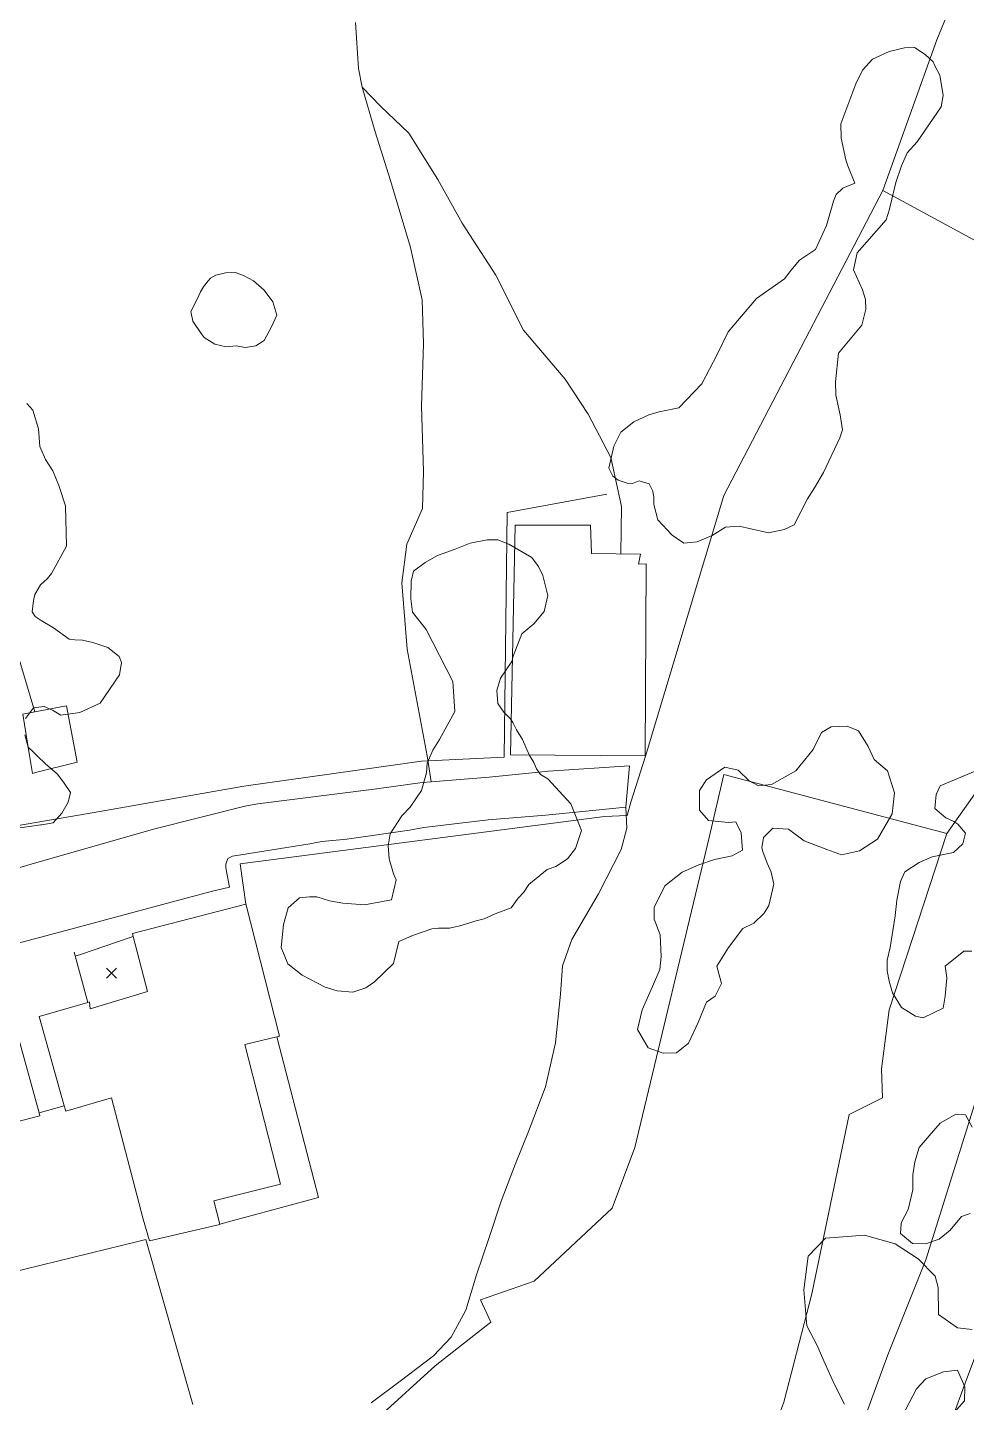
# Model space of a CAD drawing. Header units: metres. Extents: x 4652992 to 4879070, y 2074171 to 2309877.
# Drawn here: x 4653983.8 to 4654037.2, y 2307793.5 to 2307871.8 of the extents above; entities that cross this region are included whole.
import ezdxf

# ---------------------------------------------------------------- set-up
doc = ezdxf.new("R2010")
doc.units = ezdxf.units.M
doc.header["$MEASUREMENT"] = 0
doc.linetypes.add('DGN Style 3', pattern=[92.779933, 66.271381, -26.508552])
doc.layers.get('0').update_dxf_attribs({"color": 4, "lineweight": 0})
for name, color, linetype, lineweight in [('Level 18', 5, 'Continuous', 0), ('Level 19', 38, 'DGN Style 3', 0), ('Level 20', 30, 'DGN Style 3', 0), ('Level 30', 5, 'Continuous', 0), ('Level 31', 38, 'Continuous', 0), ('Level 35', 4, 'Continuous', 0), ('Level 37', 3, 'Continuous', 0), ('Level 40', 1, 'Continuous', 0), ('Level 62', 4, 'Continuous', 0), ('Level 63', 3, 'Continuous', 0)]:
    doc.layers.add(name, color=color, linetype=linetype, lineweight=lineweight)

# ---------------------------------------------------------------- blocks, each defined once
blk = doc.blocks.new('COTA')
at = {"color": 0, "linetype": 'ByBlock', "lineweight": -2, "ltscale": 10}
for p, q in [((0, 0), (-1.419522, -1.408457)), ((-1.408457, 1.419522), (0, 0)), ((1.419522, 1.408457), (0, 0)), ((0, 0), (1.408457, -1.419522))]:
    blk.add_line(p, q, dxfattribs=at)

msp = doc.modelspace()

# ---------------------------------------------------------------- linework, layer by layer
at = {"layer": 'Level 18', "color": 30}
for points in [[(4654031.282583, 2307792.135615, 1362.111469), (4654032.766425, 2307796.183421, 1361.08055), (4654034.925071, 2307801.5841, 1360.049592), (4654038.408111, 2307812.739149, 1358.158237), (4654042.407332, 2307825.654529, 1355.974473), (4654044.906083, 2307833.295475, 1354.897196), (4654045.684672, 2307835.630785, 1354.702311), (4654046.550326, 2307837.728013, 1354.312656), (4654048.007442, 2307840.162601, 1353.549947), (4654050.069287, 2307843.438198, 1353.008), (4654052.611997, 2307847.35145, 1352.48657), (4654054.967018, 2307849.916885, 1351.953123), (4654057.956441, 2307852.84682, 1351.280471), (4654061.17486, 2307856.17685, 1350.486484), (4654067.406963, 2307862.137476, 1348.999248), (4654070.601029, 2307865.184573, 1348.129729), (4654072.99537, 2307867.419121, 1347.508714), (4654077.89911, 2307872.307539, 1345.850364), (4654081.62404, 2307875.976459, 1344.486836), (4654083.327033, 2307877.653845, 1343.877816), (4654087.496346, 2307882.027581, 1342.541217), (4654092.194857, 2307887.954319, 1340.923552), (4654106.368409, 2307903.449659, 1336.166802), (4654112.000235, 2307909.99808, 1334.29471)], [(4654035.686228, 2307790.543365, 1361.843059), (4654037.159197, 2307794.56151, 1361.084717), (4654038.506288, 2307798.171348, 1360.286321), (4654040.466233, 2307804.318884, 1359.160695), (4654042.967902, 2307811.42326, 1357.840496), (4654046.798466, 2307824.282787, 1355.799508), (4654049.274124, 2307831.853118, 1354.616921), (4654049.997843, 2307834.023849, 1354.200458), (4654050.672362, 2307835.658013, 1353.844496), (4654051.927958, 2307837.755896, 1353.478688), (4654053.9446, 2307840.959681, 1352.845971), (4654056.260175, 2307844.52337, 1352.159729), (4654058.273585, 2307846.716673, 1351.734911), (4654061.220785, 2307849.605224, 1351.168317), (4654064.419678, 2307852.915052, 1350.363161), (4654070.584312, 2307858.811147, 1348.909429), (4654073.758, 2307861.838804, 1348.069287), (4654076.189304, 2307864.107848, 1347.431332), (4654081.136917, 2307869.040002, 1345.846709), (4654086.606611, 2307874.427451, 1344.034654), (4654090.970686, 2307879.005498, 1342.608338), (4654095.698676, 2307884.969421, 1340.737688), (4654109.810134, 2307900.396876, 1336.157774)]]:
    msp.add_polyline3d(points, dxfattribs=at)
at = {"layer": 'Level 19', "linetype": 'DGN Style 3'}
msp.add_polyline3d([(4653971.334352, 2307816.474207, 1375.919506), (4653986.243175, 2307820.431534, 1375.174633), (4653991.468871, 2307821.823927, 1374.428321), (4653994.232961, 2307822.575775, 1374.167675), (4653995.274931, 2307822.823521, 1374.138317), (4653995.068287, 2307823.914971, 1374.095551), (4653995.080463, 2307824.13519, 1374.081322), (4653995.177508, 2307824.456962, 1374.034695), (4653995.450593, 2307824.593043, 1373.976004), (4653999.857823, 2307825.2903, 1372.875421), (4654000.533012, 2307825.411802, 1372.685831), (4654001.969781, 2307825.561588, 1372.233057), (4654005.528982, 2307826.066863, 1371.142269), (4654006.352735, 2307826.213061, 1370.82241), (4654010.001871, 2307826.65723, 1369.567722), (4654013.289611, 2307826.922977, 1368.482537), (4654017.851605, 2307827.375476, 1367.851295), (4654018.061437, 2307829.728401, 1367.950674), (4654013.442516, 2307829.429495, 1368.383794), (4654010.065251, 2307829.090069, 1369.519359), (4654006.762834, 2307828.825592, 1370.783623), (4654006.249673, 2307828.784495, 1370.977821), (4654003.663056, 2307828.412597, 1371.767156), (4653996.884083, 2307827.565114, 1373.666431), (4653996.159067, 2307827.428917, 1373.821718), (4653990.943482, 2307826.11679, 1374.409097), (4653983.986338, 2307824.120418, 1375.225583), (4653981.37693, 2307823.373057, 1375.414593)], dxfattribs=at)
at = {"layer": 'Level 20', "linetype": 'Continuous'}
for points in [[(4654017.563002, 2307841.810612, 1367.9), (4654017.604087, 2307844.50171, 1367.9), (4654016.99527, 2307847.300253, 1367.83), (4654015.692186, 2307849.762948, 1367.83), (4654014.39215, 2307851.763362, 1368.04), (4654012.028232, 2307854.547334, 1368.67), (4654010.437278, 2307857.688757, 1368.88), (4654008.522037, 2307860.653275, 1369.09), (4654007.136845, 2307863.139208, 1369.23), (4654005.499784, 2307865.773098, 1369.23), (4654003.868892, 2307867.30281, 1369.3), (4654002.837157, 2307868.386348, 1369.3), (4654002.618905, 2307869.449511, 1369.3), (4654002.45334, 2307872.074898, 1369.16)], [(4654002.837157, 2307868.386348, 1369.3), (4654003.580478, 2307865.854583, 1369.703533), (4654004.455868, 2307863.071635, 1369.843533), (4654005.592131, 2307859.252769, 1369.843533), (4654006.248112, 2307856.286602, 1370.053533), (4654006.330974, 2307853.781246, 1370.263533), (4654006.206036, 2307850.239591, 1370.473533), (4654006.324117, 2307846.491609, 1370.823533), (4654006.261049, 2307844.389312, 1371.033533), (4654005.374564, 2307842.363635, 1371.243533), (4654005.085941, 2307840.156859, 1371.453533), (4654005.387079, 2307836.385508, 1371.453533), (4654006.534622, 2307830.302467, 1371.663533), (4654006.762834, 2307828.825592, 1370.800094)], [(4654003.341151, 2307793.446362, 1373.27096), (4654004.994318, 2307794.670245, 1372.97096), (4654006.894697, 2307796.118121, 1372.670961), (4654007.908868, 2307797.191067, 1372.070961), (4654008.741263, 2307798.719576, 1371.77096), (4654009.343159, 2307800.729878, 1371.663533), (4654010.067002, 2307802.865764, 1371.313533), (4654010.747101, 2307804.932177, 1370.963533), (4654011.543646, 2307807.028213, 1370.613533), (4654012.304057, 2307808.90664, 1370.193533), (4654013.278426, 2307811.451141, 1369.773533), (4654013.841322, 2307813.956948, 1369.563533), (4654014.130315, 2307816.725012, 1369.143533), (4654014.243814, 2307818.331954, 1369.003533), (4654014.772042, 2307819.841158, 1368.863533), (4654016.285862, 2307822.430153, 1368.653533), (4654017.581441, 2307824.955437, 1368.373533), (4654017.906432, 2307826.185481, 1368.233533), (4654017.851605, 2307827.375476, 1368.025454)]]:
    msp.add_polyline3d(points, dxfattribs=at)
at = {"layer": 'Level 30', "color": 1}
for points in [[(4654018.683293, 2307841.795319, 1369.793128), (4654018.561748, 2307841.217375, 1370.423129), (4654019.001112, 2307841.237507, 1370.423129), (4654018.949545, 2307830.354444, 1370.632), (4654018.949266, 2307830.295655, 1370.633129), (4654018.931807, 2307830.295795, 1370.632013), (4654011.27905, 2307830.357261, 1370.143129), (4654011.544471, 2307843.448105, 1370.003129), (4654015.830272, 2307843.43677, 1370.143129), (4654015.882378, 2307841.833554, 1370.143129), (4654018.683293, 2307841.795319, 1369.793128)], [(4653996.217034, 2307821.860801, 1377.843128), (4653998.125017, 2307814.337646, 1377.983128), (4653997.967023, 2307814.298933, 1378.20665), (4653996.145866, 2307813.852698, 1380.783129), (4653998.180013, 2307805.901741, 1380.923129), (4653994.396477, 2307804.952769, 1381.063128), (4653994.720794, 2307803.628622, 1378.321676), (4653994.72772, 2307803.600343, 1378.263128), (4653990.715782, 2307802.666672, 1378.403128), (4653990.363131, 2307803.908796, 1380.783129), (4653988.560175, 2307810.812175, 1380.853129), (4653985.960027, 2307810.050364, 1377.843128), (4653985.872495, 2307810.362018, 1377.835051), (4653984.442925, 2307815.451954, 1377.703128), (4653987.22105, 2307816.256149, 1378.24605), (4653987.221068, 2307816.256155, 1378.246054), (4653987.30844, 2307816.281446, 1378.263128), (4653987.344971, 2307815.883052, 1380.573128), (4653990.610378, 2307816.877288, 1380.783129), (4653989.790678, 2307820.015725, 1377.988055), (4653989.748176, 2307820.178455, 1377.843128), (4653996.20127, 2307821.856702, 1377.843128), (4653996.217034, 2307821.860801, 1377.843128)], [(4653982.341887, 2307817.60886, 1378.613129), (4653984.434699, 2307809.957634, 1378.613129), (4653984.480849, 2307809.788913, 1378.613129), (4653980.816069, 2307808.84245, 1379.243129)], [(4653982.70329, 2307800.825876, 1381.057064), (4653990.145404, 2307802.653679, 1382.871), (4653990.525802, 2307802.747106, 1382.8017), (4653993.187995, 2307793.337676, 1383.6026)]]:
    msp.add_polyline3d(points, dxfattribs=at)
at = {"layer": 'Level 31'}
msp.add_polyline3d([(4653984.238755, 2307829.358283, 1377.773129), (4653984.061331, 2307829.290648, 1377.685085), (4653983.896902, 2307830.321632, 1377.842544), (4653983.897641, 2307830.32202, 1377.843128), (4653983.521106, 2307832.677909, 1377.843128), (4653984.189291, 2307832.803195, 1377.843128), (4653986.002676, 2307833.143211, 1377.843128), (4653986.609629, 2307829.932449, 1377.913129), (4653984.238755, 2307829.358283, 1377.773129)], dxfattribs=at)
at = {"layer": 'Level 35'}
for p, q in [((4653986.427199, 2307819.109448, 1378.12), (4653987.22105, 2307816.256149, 1378.12)), ((4653984.434699, 2307809.957634, 1378.094915), (4653985.872495, 2307810.362018, 1378.01607))]:
    msp.add_line(p, q, dxfattribs=at)
at = {"layer": 'Level 35', "extrusion": (0.1193140142715182, 0.018418711752719, 0.9926857091022244), "elevation": 599156.211335, "flags": 128}
msp.add_lwpolyline([(1570776.370223, -4915238.881015), (1570790.120223, -4915241.200292), (1570790.28529, -4915246.998483)], dxfattribs=at)
at = {"layer": 'Level 37', "extrusion": (0.1432443010253102, 0.0418120556799426, 0.9888037329134572), "elevation": 764513.509688, "flags": 128}
msp.add_lwpolyline([(911314.069045, -5056751.088319), (911304.60054, -5056750.802985), (911304.735767, -5056744.913163)], dxfattribs=at)
at = {"layer": 'Level 37'}
for points in [[(4653992.464212, 2307897.117311, 1369.37), (4654020.35837, 2307901.034498, 1362.79), (4654035.718264, 2307891.693256, 1359.22), (4654042.388077, 2307887.694241, 1357.19), (4654035.557879, 2307871.092835, 1360.9), (4654032.471061, 2307862.501714, 1362.3), (4654040.359741, 2307858.242132, 1360.2), (4654052.725663, 2307851.1335, 1356.49), (4654070.302813, 2307869.522137, 1351.66), (4654075.509521, 2307873.865336, 1350.3049), (4654078.102748, 2307876.028489, 1349.63), (4654080.546223, 2307880.443312, 1346.2), (4654084.003309, 2307885.312513, 1346.55), (4654087.922992, 2307888.500597, 1346.55), (4654094.105221, 2307893.661023, 1345.43), (4654104.942114, 2307908.839928, 1342), (4654110.695015, 2307918.385254, 1340.25), (4654114.240479, 2307921.943115, 1339.2112)], [(4653955.144718, 2307856.263644, 1375.160643), (4653951.816182, 2307855.575466, 1375.499267), (4653948.99562, 2307866.68165, 1375.219267), (4653944.234005, 2307884.548743, 1374.239268), (4653968.505752, 2307890.367945, 1373.119268), (4653969.451551, 2307889.305849, 1373.189267), (4653970.510148, 2307886.03633, 1373.189267), (4653977.309136, 2307855.885632, 1375.149268), (4653984.189291, 2307832.803195, 1376.404189)], [(4654032.471061, 2307862.501714, 1362.3), (4654023.419048, 2307845.132787, 1366.78), (4654018.961131, 2307830.288767, 1368.3858), (4654018.137586, 2307827.669714, 1368.67), (4654017.916678, 2307826.903587, 1369.02), (4654016.623325, 2307826.85345, 1369.51), (4653995.881125, 2307824.142853, 1374.55), (4653996.20127, 2307821.856702, 1375.2406)], [(4654036.126106, 2307825.884603, 1363.14), (4654042.099279, 2307834.343053, 1361.18), (4654046.091814, 2307841.204358, 1359.36), (4654050.741526, 2307848.363483, 1357.26), (4654052.725663, 2307851.1335, 1356.49)], [(4653975.82263, 2307825.049789, 1376.861992), (4653977.905954, 2307825.407675, 1376.759665), (4653980.706117, 2307825.888705, 1376.622128), (4653987.890159, 2307827.122825, 1376.269268), (4653996.100911, 2307828.567865, 1374.939267), (4654006.203339, 2307829.995933, 1372.839268), (4654010.915284, 2307830.2258, 1370.249267)], [(4654021.440286, 2307778.832784, 1371.0211), (4654026.848187, 2307793.488874, 1368.2211), (4654028.440975, 2307799.645977, 1367.62), (4654030.557054, 2307809.876394, 1366.01), (4654032.450592, 2307810.808469, 1364.68), (4654032.394218, 2307812.470867, 1364.96), (4654032.845444, 2307815.835056, 1364.68), (4654036.126106, 2307825.884603, 1363.14), (4654023.423396, 2307829.236663, 1367.55), (4654022.58633, 2307825.652666, 1368.46), (4654018.362207, 2307807.990429, 1370.14), (4654017.070407, 2307804.531838, 1370.84), (4654012.629078, 2307800.372901, 1372.31), (4654009.578635, 2307799.318191, 1373.0211), (4654010.156001, 2307798.033201, 1373.0211), (4654006.993782, 2307795.549119, 1373.7211), (4654000.660098, 2307789.773948, 1376.1211)]]:
    msp.add_polyline3d(points, dxfattribs=at)
at = {"layer": 'Level 40', "color": 3, "elevation": 1375.36368, "flags": 128}
msp.add_lwpolyline([(4653993.085989, 2307855.606568), (4653993.438629, 2307856.310012), (4653993.630649, 2307856.72747), (4653993.791263, 2307857.013444), (4653994.06015, 2307857.366254), (4653994.189358, 2307857.520745), (4653994.503704, 2307857.677432), (4653995.046846, 2307857.825905), (4653995.602235, 2307857.832496), (4653996.072076, 2307857.674199), (4653996.641492, 2307857.353221), (4653997.256346, 2307856.836155), (4653997.741995, 2307856.164632), (4653997.977942, 2307855.413681), (4653997.679516, 2307854.743744), (4653997.262368, 2307853.963133), (4653996.775226, 2307853.662337), (4653996.198947, 2307853.568031), (4653995.664515, 2307853.64902), (4653995.098666, 2307853.598536), (4653994.443664, 2307853.754559), (4653993.840975, 2307854.129722), (4653993.664498, 2307854.357043), (4653993.189196, 2307855.072444), (4653993.085989, 2307855.606568)], dxfattribs=at)
at = {"layer": 'Level 40', "color": 3}
for points in [[(4654020.492463, 2307842.880974, 1368.743533), (4654019.664476, 2307843.743916, 1369.543533), (4654019.443491, 2307844.612452, 1370.343533), (4654019.439589, 2307845.017568, 1370.343533), (4654019.376679, 2307845.386214, 1370.343533), (4654019.170976, 2307845.788867, 1370.343533), (4654018.611208, 2307845.972701, 1370.343533), (4654018.220949, 2307845.813015, 1370.343533), (4654017.923933, 2307845.833222, 1370.343533), (4654017.411725, 2307846.005727, 1370.343533), (4654017.112743, 2307846.22851, 1370.343533), (4654016.87082, 2307846.690343, 1370.343533), (4654017.030601, 2307847.359671, 1370.343533), (4654017.167556, 2307847.933378, 1370.343533), (4654017.563397, 2307848.74857, 1370.343533), (4654018.305799, 2307849.329597, 1370.343533), (4654019.15673, 2307849.733158, 1370.343533), (4654019.748768, 2307849.895238, 1370.343533), (4654020.862368, 2307850.135115, 1370.343533), (4654022.168987, 2307851.493501, 1369.543533), (4654023.047036, 2307853.160673, 1368.743533), (4654023.675665, 2307854.46438, 1367.543533), (4654025.290335, 2307856.362283, 1367.543533), (4654026.877365, 2307857.478124, 1365.943533), (4654027.243163, 2307857.950228, 1365.943533), (4654027.739191, 2307858.543803, 1365.943533), (4654028.641304, 2307859.142158, 1365.943533), (4654029.273125, 2307860.516866, 1365.943533), (4654029.67364, 2307861.897351, 1364.743533), (4654029.81364, 2307862.271458, 1364.743533), (4654030.205013, 2307862.63649, 1364.743533), (4654030.884213, 2307862.932793, 1364.743533), (4654030.489539, 2307863.913715, 1363.943533), (4654030.366513, 2307864.249102, 1363.943533), (4654030.103045, 2307865.485067, 1363.943533), (4654030.095184, 2307866.302984, 1363.943533), (4654030.934766, 2307868.589294, 1363.543533), (4654031.322897, 2307869.364104, 1363.543533), (4654031.880203, 2307869.996406, 1363.543533), (4654032.84694, 2307870.428774, 1363.543533), (4654033.707964, 2307870.631228, 1363.543533), (4654034.27109, 2307870.649724, 1363.543533), (4654034.886174, 2307870.247581, 1363.543533), (4654035.345573, 2307869.831628, 1363.543533), (4654035.443631, 2307869.604089, 1363.543533), (4654035.724316, 2307869.07778, 1363.543533), (4654035.903276, 2307867.912462, 1363.543533), (4654035.801555, 2307867.27344, 1363.543533), (4654034.428272, 2307865.281772, 1364.343533), (4654033.871723, 2307864.65021, 1364.343533), (4654033.543619, 2307863.913107, 1364.343533), (4654033.217473, 2307862.971655, 1364.343533), (4654032.883762, 2307861.538542, 1364.743533), (4654032.86076, 2307861.442161, 1364.743533), (4654032.663277, 2307860.827131, 1364.743533), (4654031.019441, 2307858.963394, 1365.543533), (4654030.803018, 2307857.98402, 1366.343533), (4654031.315397, 2307856.852687, 1367.543533), (4654031.487466, 2307856.30441, 1367.543533), (4654031.50478, 2307855.742332, 1367.543533), (4654031.287166, 2307854.83051, 1367.543533), (4654029.956751, 2307853.242038, 1367.943533), (4654029.783287, 2307851.605377, 1368.743533), (4654029.802524, 2307850.84131, 1368.743533), (4654030.039262, 2307849.721614, 1368.743533), (4654030.190113, 2307848.87556, 1368.743533), (4654030.028099, 2307848.407859, 1368.743533), (4654029.107303, 2307846.450099, 1368.743533), (4654028.592509, 2307845.560088, 1368.743533), (4654028.193995, 2307844.946153, 1368.743533), (4654027.435149, 2307843.455974, 1368.743533), (4654026.866762, 2307843.186252, 1368.743533), (4654025.964502, 2307842.996019, 1368.743533), (4654024.962894, 2307843.23452, 1368.743533), (4654024.295123, 2307843.393529, 1368.743533), (4654023.52244, 2307843.32432, 1368.743533), (4654022.75363, 2307842.849051, 1368.743533), (4654021.912252, 2307842.492314, 1368.743533), (4654021.139463, 2307842.42308, 1368.743533), (4654020.492463, 2307842.880974, 1368.743533)], [(4653983.7337, 2307850.3816, 1378.5637), (4653984.0844, 2307849.9854, 1378.5637), (4653984.41, 2307848.9248, 1378.5637), (4653984.4828, 2307847.9245, 1378.5637), (4653984.7948, 2307847.18, 1378.5637), (4653985.2214, 2307846.5423, 1378.5637), (4653985.5553, 2307845.7032, 1378.5637), (4653985.9449, 2307844.5382, 1378.5637), (4653985.9942, 2307842.2384, 1378.9637), (4653985.1544, 2307840.6883, 1379.3637), (4653984.9054, 2307840.3905, 1379.3637), (4653984.5099, 2307840.0382, 1379.3637), (4653984.2004, 2307839.487, 1379.3637), (4653984.1197, 2307839.1491, 1379.3637), (4653984.0525, 2307838.4957, 1379.3637), (4653984.2125, 2307838.2345, 1379.3637), (4653984.561, 2307838.0178, 1379.3637), (4653985.2661, 2307837.5953, 1378.5637), (4653986.1598, 2307836.9423, 1378.1637), (4653986.465, 2307836.9145, 1378.1637), (4653986.9068, 2307836.8989, 1378.1637), (4653987.497, 2307836.7586, 1378.1637), (4653988.362, 2307836.4637, 1378.1637), (4653988.9978, 2307835.955, 1378.1637), (4653989.1378, 2307835.6088, 1378.1637), (4653989.0183, 2307834.9219, 1378.1637), (4653987.9195, 2307833.3054, 1378.1637), (4653986.7582, 2307832.7691, 1378.9637), (4653985.6736, 2307832.6215, 1379.3637), (4653985.2089, 2307832.9104, 1379.3637), (4653984.7241, 2307833.1148, 1379.3637), (4653984.1265, 2307833.0336, 1379.3637), (4653983.6705, 2307832.4278, 1379.3637)], [(4654004.617951, 2307818.462191, 1378.16368), (4654003.544147, 2307817.426024, 1378.16368), (4654003.048889, 2307817.082449, 1378.16368), (4654002.303296, 2307816.844329, 1378.16368), (4654001.402884, 2307816.919535, 1378.16368), (4654000.717943, 2307817.128065, 1378.16368), (4653999.410488, 2307817.806976, 1378.16368), (4653998.601907, 2307818.459824, 1378.16368), (4653998.224389, 2307819.379338, 1378.16368), (4653998.352692, 2307820.6861, 1378.16368), (4653998.625392, 2307821.635827, 1378.16368), (4653999.270228, 2307822.220582, 1378.16368), (4653999.833476, 2307822.271368, 1378.16368), (4654000.245482, 2307822.265822, 1378.16368), (4654000.97391, 2307822.046867, 1378.16368), (4654001.723143, 2307821.915191, 1378.16368), (4654002.964226, 2307821.806776, 1377.36368), (4654004.49458, 2307822.091162, 1376.96368), (4654004.765906, 2307823.227629, 1376.96368), (4654004.621299, 2307823.585263, 1376.96368), (4654004.363386, 2307824.431671, 1376.96368), (4654004.312697, 2307825.182709, 1376.96368), (4654004.425702, 2307825.848698, 1376.96368), (4654005.088812, 2307826.892119, 1376.96368), (4654005.572711, 2307827.377634, 1376.96368), (4654006.21491, 2307828.333581, 1376.96368), (4654006.498439, 2307829.328506, 1376.96368), (4654006.536601, 2307829.873669, 1376.96368), (4654006.855005, 2307830.629363, 1376.96368), (4654007.229152, 2307831.233243, 1376.96368), (4654008.109099, 2307832.833799, 1376.56368), (4654007.993986, 2307834.543961, 1375.76368), (4654006.479277, 2307837.506506, 1375.36368), (4654005.697118, 2307838.479629, 1375.36368), (4654005.602671, 2307839.24292, 1375.36368), (4654005.614628, 2307840.258718, 1375.36368), (4654005.750622, 2307840.828293, 1375.36368), (4654006.420709, 2307841.317097, 1375.36368), (4654007.113484, 2307841.707878, 1375.36368), (4654008.122111, 2307842.06978, 1375.36368), (4654008.989335, 2307842.418998, 1375.36368), (4654009.956018, 2307842.60563, 1375.36368), (4654010.554526, 2307842.602085, 1375.36368), (4654011.187969, 2307842.358747, 1375.36368), (4654012.496311, 2307841.601539, 1376.16368), (4654012.881531, 2307841.093748, 1376.16368), (4654013.125606, 2307840.573317, 1376.16368), (4654013.408158, 2307839.442686, 1376.16368), (4654013.188832, 2307838.523932, 1376.16368), (4654012.608751, 2307837.829679, 1376.16368), (4654011.918841, 2307837.253992, 1376.16368), (4654011.431221, 2307835.982855, 1376.16368), (4654011.358106, 2307835.676583, 1376.16368), (4654010.715295, 2307834.719726, 1376.16368), (4654010.504597, 2307834.030014, 1376.16368), (4654010.555322, 2307833.278155, 1376.16368), (4654010.897014, 2307832.780802, 1376.16368), (4654011.270033, 2307832.414722, 1376.16368), (4654011.402526, 2307832.198286, 1376.16368), (4654011.623942, 2307831.775775, 1376.16368), (4654011.955165, 2307831.234703, 1376.16368), (4654012.343967, 2307830.356316, 1376.16368), (4654012.608933, 2307829.92348, 1376.16368), (4654012.753647, 2307829.565457, 1376.16368), (4654012.995931, 2307829.230488, 1376.16368), (4654013.400231, 2307828.995729, 1376.16368), (4654014.717781, 2307827.573148, 1376.16368), (4654015.317712, 2307826.049188, 1375.76368), (4654014.97976, 2307825.019254, 1375.76368), (4654014.517919, 2307824.435049, 1375.76368), (4654013.859028, 2307823.990135, 1375.76368), (4654013.360442, 2307823.830959, 1375.76368), (4654012.325003, 2307822.966529, 1375.76368), (4654012.035675, 2307822.526334, 1375.76368), (4654011.723652, 2307822.184044, 1375.76368), (4654011.315774, 2307821.633185, 1375.76368), (4654010.405637, 2307821.294044, 1375.76368), (4654009.788401, 2307821.024155, 1375.76368), (4654009.2461, 2307820.875265, 1375.76368), (4654008.89909, 2307820.772554, 1375.76368), (4654008.400362, 2307820.613309, 1375.76368), (4654007.814414, 2307820.474753, 1375.76368), (4654007.172596, 2307820.48825, 1375.76368), (4654006.792391, 2307820.439663, 1375.76368), (4654005.762615, 2307820.081383, 1376.96368), (4654004.912573, 2307819.729046, 1377.76368), (4654004.617951, 2307818.462191, 1378.16368)], [(4654018.782426, 2307815.823849, 1370.415511), (4654019.354872, 2307817.1622, 1370.415511), (4654019.787558, 2307818.127016, 1370.415511), (4654019.864005, 2307818.871367, 1370.415511), (4654019.804338, 2307820.105527, 1370.415511), (4654019.46125, 2307821.000315, 1370.415511), (4654019.466843, 2307821.65983, 1370.415511), (4654020.064201, 2307822.890498, 1370.415511), (4654021.060048, 2307823.670653, 1370.415511), (4654022.008989, 2307824.095969, 1369.815511), (4654022.890731, 2307824.395292, 1369.815511), (4654023.904707, 2307824.612302, 1369.815511), (4654024.487338, 2307824.931759, 1369.815511), (4654024.418115, 2307825.914807, 1369.815511), (4654024.113205, 2307826.546871, 1369.815511), (4654023.69535, 2307826.493534, 1369.815511), (4654022.553048, 2307826.62421, 1369.415511), (4654022.033091, 2307827.205931, 1369.415511), (4654022.046264, 2307828.322791, 1369.415511), (4654022.447024, 2307828.940265, 1369.415511), (4654023.480719, 2307829.661812, 1369.415511), (4654024.247962, 2307829.479437, 1369.415511), (4654024.863751, 2307828.87492, 1369.415511), (4654025.40465, 2307828.593643, 1369.415511), (4654026.133391, 2307828.674946, 1369.415511), (4654027.52011, 2307829.44301, 1368.615511), (4654028.509798, 2307830.665382, 1367.815511), (4654028.992045, 2307831.622189, 1367.815511), (4654029.528232, 2307831.953879, 1367.815511), (4654030.450781, 2307831.989583, 1367.815511), (4654031.100439, 2307831.733039, 1367.815511), (4654031.648351, 2307830.837454, 1367.815511), (4654031.979054, 2307830.095579, 1367.815511), (4654032.740188, 2307829.455446, 1367.815511), (4654033.147842, 2307828.185153, 1367.815511), (4654033.015498, 2307826.992233, 1367.815511), (4654032.166415, 2307825.561513, 1367.815511), (4654031.142248, 2307824.886574, 1367.815511), (4654030.125612, 2307824.668969, 1367.815511), (4654029.285566, 2307824.958548, 1368.215511), (4654027.998801, 2307825.463521, 1369.215511), (4654027.098033, 2307826.123533, 1369.615511), (4654026.211435, 2307826.188822, 1370.215511), (4654025.679065, 2307825.654385, 1370.215511), (4654025.589169, 2307825.065649, 1370.215511), (4654025.649918, 2307824.856561, 1370.815511), (4654025.895017, 2307824.188801, 1370.815511), (4654026.126682, 2307823.676623, 1370.815511), (4654026.264617, 2307822.983542, 1370.815511), (4654025.977835, 2307821.781813, 1370.815511), (4654025.719588, 2307821.335201, 1370.815511), (4654025.128377, 2307820.764465, 1370.815511), (4654024.498811, 2307820.456791, 1370.815511), (4654023.685662, 2307819.379939, 1370.815511), (4654023.027506, 2307818.31704, 1370.815511), (4654023.21332, 2307817.612575, 1370.815511), (4654023.299509, 2307817.338134, 1370.815511), (4654022.924536, 2307816.61437, 1370.815511), (4654022.438456, 2307816.272537, 1370.815511), (4654021.960204, 2307815.11606, 1370.815511), (4654021.416621, 2307813.92813, 1370.415511), (4654020.729138, 2307813.379581, 1370.415511), (4654019.964888, 2307813.357529, 1370.415511), (4654019.125822, 2307813.658211, 1370.415511), (4654018.518329, 2307814.717318, 1370.415511), (4654018.782426, 2307815.823849, 1370.415511)], [(4653983.627, 2307831.501, 1379.3637), (4653983.8124, 2307830.7875, 1379.3637)], [(4653983.8124, 2307830.7875, 1379.3637), (4653984.1126, 2307830.5055, 1379.3637), (4653984.3209, 2307830.3098, 1379.3637), (4653984.8294, 2307829.8321, 1379.3637), (4653985.4624, 2307829.2828, 1378.5637), (4653985.835, 2307828.7922, 1378.5637), (4653986.2295, 2307828.2071, 1378.5637), (4653986.0982, 2307827.6575, 1378.5637), (4653985.7259, 2307827.031, 1378.5637), (4653985.2374, 2307826.4767, 1378.5637), (4653984.5869, 2307826.363, 1378.5637), (4653984.5448, 2307826.373, 1378.5637), (4653983.0774, 2307826.1658, 1378.5637)], [(4654037.547417, 2307819.173386, 1364.7435), (4654037.092871, 2307819.179498, 1364.7435), (4654036.027654, 2307818.326939, 1366.3435), (4654036.117722, 2307817.645143, 1366.3435), (4654036.020351, 2307816.601451, 1366.3435), (4654035.907599, 2307815.917011, 1366.3435), (4654034.767276, 2307815.374879, 1366.3435), (4654034.336702, 2307815.477082, 1366.3435), (4654033.544355, 2307815.969982, 1366.3435), (4654033.035134, 2307816.802126, 1366.3435), (4654032.83788, 2307817.458617, 1366.3435), (4654032.724845, 2307818.044314, 1366.3435), (4654032.718976, 2307818.655375, 1366.3435), (4654032.891065, 2307819.376595, 1366.3435), (4654033.172008, 2307821.189677, 1366.3435), (4654033.282819, 2307822.077854, 1366.3435), (4654033.487365, 2307823.14698, 1366.3435), (4654033.720722, 2307823.701199, 1366.3435), (4654034.551137, 2307824.215143, 1366.3435), (4654035.287788, 2307824.548125, 1366.3435), (4654036.507845, 2307824.792066, 1365.5435), (4654037.02881, 2307825.278597, 1365.5435), (4654037.178103, 2307825.904317, 1365.5435), (4654036.743147, 2307826.414606, 1365.5435), (4654036.526642, 2307826.567797, 1365.5435), (4654036.070656, 2307826.777918, 1365.5435), (4654035.43432, 2307827.299614, 1365.1435), (4654035.522339, 2307828.093014, 1365.1435), (4654035.744604, 2307828.600016, 1365.1435), (4654037.876238, 2307829.48098, 1363.5435)], [(4654037.45635, 2307804.235032, 1364.7435), (4654036.955824, 2307804.04817, 1364.7435), (4654036.317308, 2307803.282966, 1364.7435), (4654035.688309, 2307802.77008, 1364.7435), (4654034.913462, 2307802.495423, 1364.7435), (4654034.159619, 2307802.521307, 1364.7435), (4654033.484279, 2307803.088748, 1364.7435), (4654033.514857, 2307803.641669, 1364.7435), (4654033.537856, 2307803.738066, 1364.7435), (4654033.913683, 2307804.46377, 1364.7435), (4654034.178169, 2307805.57232, 1364.7435), (4654034.181826, 2307806.437159, 1364.7435), (4654034.306357, 2307807.171489, 1364.7435), (4654034.5498, 2307807.979464, 1364.7435), (4654035.117433, 2307808.659616, 1364.7435), (4654035.744499, 2307809.376568, 1364.7435), (4654036.62476, 2307809.880662, 1364.7435), (4654037.17521, 2307809.851924, 1364.7435), (4654037.564679, 2307809.148497, 1364.7435)], [(4654030.294403, 2307793.370647, 1367.2), (4654029.707199, 2307794.524113, 1367.5), (4654029.193785, 2307795.667207, 1367.5), (4654028.727822, 2307796.739632, 1367.5), (4654028.144463, 2307797.835573, 1367.5), (4654027.986737, 2307799.886775, 1367.5), (4654028.228634, 2307801.796761, 1367.5), (4654029.216151, 2307802.822992, 1367.5), (4654031.441064, 2307802.989362, 1367.5), (4654033.174262, 2307802.493069, 1366.3), (4654034.480059, 2307801.650101, 1365.1), (4654035.452429, 2307800.65708, 1365.1), (4654035.63421, 2307800.006592, 1365.1), (4654035.647048, 2307798.468779, 1365.1), (4654036.733486, 2307797.722098, 1363.9), (4654037.570546, 2307797.61611, 1363.9)], [(4654036.261267, 2307792.565699, 1365.7), (4654037.122129, 2307793.559248, 1365.7), (4654037.150751, 2307794.351107, 1365.7), (4654036.7376, 2307795.297861, 1365.4), (4654035.927482, 2307795.214405, 1365.4), (4654034.93206, 2307794.7997, 1365.4), (4654034.396203, 2307794.231652, 1365.4), (4654033.5338, 2307792.608657, 1366.6)]]:
    msp.add_polyline3d(points, dxfattribs=at)
at = {"layer": 'Level 62'}
msp.add_polyline3d([(4653986.488547, 2307818.889693, 1375.598303), (4653986.910219, 2307819.029066, 1375.604), (4653988.838103, 2307819.6894, 1375.63), (4653989.790488, 2307820.01566, 1375.610255)], dxfattribs=at)

# ---------------------------------------------------------------- block references
at = {"layer": 'Level 63', "xscale": 0.2, "yscale": 0.2, "zscale": 0.1}
msp.add_blockref('COTA', (4653988.56589, 2307817.924585, 1375.593113), dxfattribs=at)

doc.saveas('drawing.dxf')
